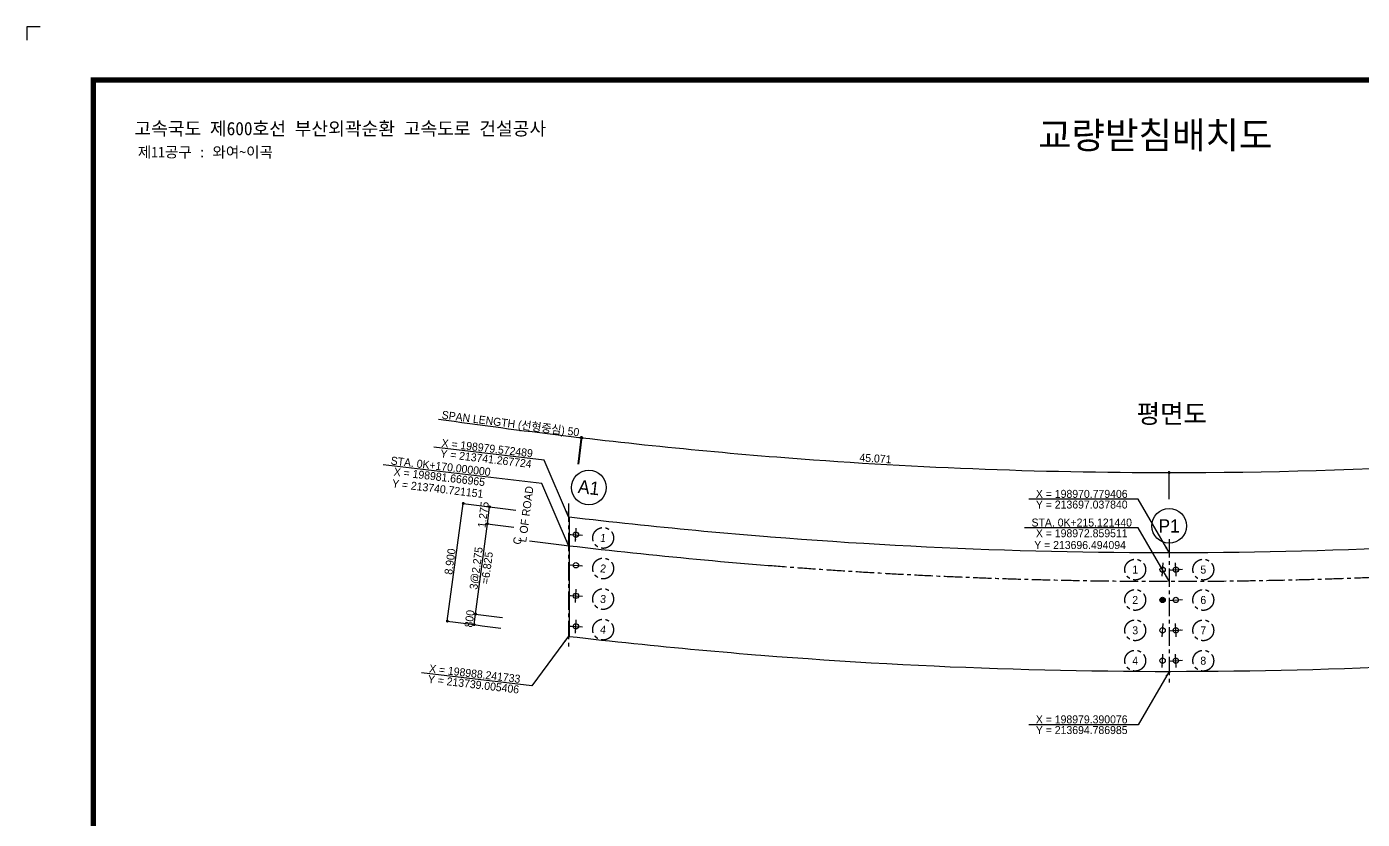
# Model space of a CAD drawing. Header units: feet. Extents: x 0 to 169200, y 0 to 119800.
# Drawn here: x 1000 to 101123, y 60400 to 119800 of the extents above; entities that cross this region are included whole.
import ezdxf
from ezdxf.enums import TextEntityAlignment as Align

# ---------------------------------------------------------------- set-up
doc = ezdxf.new("R2010")
doc.units = ezdxf.units.FT
doc.header["$LTSCALE"] = 1100
doc.header["$MEASUREMENT"] = 0
doc.linetypes.add('A-CENTR01', pattern=[2, 1.25, -0.25, 0.25, -0.25])
for name, color, linetype in [('CS-CNTL', 1, 'A-CENTR01'), ('CS-CONC-LEAN', 3, 'CONTINUOUS'), ('CS-CONC-MAJR', 4, 'CONTINUOUS'), ('CS-CONC-REFR', 4, 'A-CENTR01'), ('CS-DIML', 1, 'CONTINUOUS'), ('CS-DIMT', 3, 'CONTINUOUS'), ('CX-BORD-LIN1', 4, 'CONTINUOUS'), ('CX-BORD-LIN2', 3, 'CONTINUOUS'), ('CX-BORD-TEX2', 7, 'CONTINUOUS'), ('CX-BORD-TEX3', 6, 'CONTINUOUS'), ('CX-MISC', 2, 'CONTINUOUS'), ('CZ-TEX1', 6, 'CONTINUOUS'), ('CZ-TEX2', 3, 'CONTINUOUS')]:
    doc.layers.add(name, color=color, linetype=linetype)
doc.styles.add('A_STANDARD', font='')
doc.styles.add('TB_TEXT', font='')
doc.styles.add('TB_WBTXT', font='')
doc.styles.add('TB_WMTXT', font='')
doc.styles.get('A_STANDARD').set_extended_font_data('Dotum')
doc.styles.get('TB_TEXT').set_extended_font_data('DotumChe')
doc.styles.get('TB_WBTXT').set_extended_font_data('Dotum')
doc.styles.get('TB_WMTXT').set_extended_font_data('DotumChe')

# ---------------------------------------------------------------- blocks, each defined once
blk = doc.blocks.new('CXBLKA1-KHCA')
at = {"layer": 'CX-BORD-LIN1', "const_width": 2}
blk.add_lwpolyline([(796, -2.614797267597169e-12), (0, -3.410605131648481e-13), (0, 553.9999999999997), (795.9999999999998, 553.9999999999997)], close=True, dxfattribs=at)
at = {"layer": 'CX-MISC'}
blk.add_lwpolyline([(-20.00200001999224, 573.9999999999997), (-25, 573.9999999999997), (-25, 569.0020000199917)], dxfattribs=at)
at = {"layer": 'CX-BORD-LIN1', "style": 'TB_TEXT'}
for tag, height, p in [('TR_RNUM5', 3, (285.1051166181959, 32.63656332936267)), ('TR_RDAT5', 3.5, (317.5, 32.99999999999977)), ('TR_DGN5', 3.5, (451.1184542177598, 32.99999999999977)), ('TR_CHK5', 3.5, (491.1184542177598, 32.99999999999977)), ('TR_APP5', 3.5, (531.1184542177598, 33)), ('TR_RNUM4', 3, (285.1051166181959, 26.6365633293625)), ('TR_RDAT4', 3.5, (317.5, 26.9999999999996)), ('TR_DGN4', 3.5, (451.1184542177598, 26.9999999999996)), ('TR_CHK4', 3.5, (491.1184542177598, 26.9999999999996)), ('TR_APP4', 3.5, (531.1184542177598, 26.99999999999983)), ('TR_RNUM3', 3, (285.1051166181959, 20.63656332936364)), ('TR_RDAT3', 3.5, (317.5, 21.00000000000068)), ('TR_DGN3', 3.5, (451.1184542177598, 21.00000000000068)), ('TR_CHK3', 3.5, (491.1184542177598, 21.00000000000068)), ('TR_APP3', 3.5, (531.1184542177598, 21.00000000000091)), ('TR_RNUM2', 3, (285.1051166181959, 14.63656332936364)), ('TR_RDAT2', 3.5, (317.5, 15.00000000000068)), ('TR_DGN2', 3.5, (451.1184542177598, 15.00000000000068)), ('TR_CHK2', 3.5, (491.1184542177598, 15.00000000000068)), ('TR_APP2', 3.5, (531.1184542177598, 15.00000000000091)), ('TR_RNUM1', 3, (285.1051166181959, 8.636563329362502)), ('TR_RDAT1', 3.5, (317.5, 8.999999999999602)), ('TR_DGN1', 3.5, (451.1184542177598, 8.999999999999602)), ('TR_CHK1', 3.5, (491.1184542177598, 8.999999999999602)), ('TR_APP1', 3.5, (531.1184542177598, 8.99999999999983))]:
    blk.add_attdef(tag, text='', height=height, dxfattribs=at).set_placement(p, align=Align.MIDDLE_CENTER)
for tag, p in [('TR_RCON5', (342.3033138082338, 32.99999999999977)), ('TR_RCON4', (342.3033138082338, 26.9999999999996)), ('TR_RCON3', (342.3033138082338, 21.00000000000068)), ('TR_RCON2', (342.3033138082338, 15.00000000000068)), ('TR_RCON1', (342.3033138082338, 8.999999999999602))]:
    blk.add_attdef(tag, text='', height=3.5, dxfattribs=at).set_placement(p, align=Align.MIDDLE_LEFT)
at = {"layer": 'CX-BORD-LIN2', "style": 'TB_TEXT'}
blk.add_attdef('TD_VERSION', text='', height=3, rotation=90, dxfattribs=at).set_placement((800.499999405456, 48.01489921212237), align=Align.MIDDLE_CENTER)
at = {"layer": 'CX-BORD-TEX2', "style": 'TB_WMTXT'}
for tag, height, p in [('TB_CNAME', 5, (15.34476638720094, 531.8324131479245)), ('TB_CSCOP', 4, (16.63456755316179, 523.8324131479245))]:
    blk.add_attdef(tag, text='', height=height, dxfattribs=at).set_placement(p, align=Align.BOTTOM_LEFT)
at = {"layer": 'CX-BORD-TEX2', "style": 'TB_WBTXT'}
for tag, height, p in [('TB_MTITIL', 10, (397.9999999999999, 533.3264135606181)), ('TB_STITL', 7, (397.9999999999999, 518.3264135606181))]:
    blk.add_attdef(tag, text='', height=height, dxfattribs=at).set_placement(p, align=Align.MIDDLE_CENTER)
at = {"layer": 'CX-BORD-TEX3', "style": 'TB_TEXT'}
for tag, height, p in [('TD_LNDST', 4.500000000000001, (215, 31.49999999999909)), ('TD_DSECT', 4.500000000000001, (605.5, 31.50000000000023)), ('TD_DDIST', 4.500000000000001, (654.5, 31.50000000000034)), ('TD_DNAME_TOP', 4.500000000000001, (755, 27.95701132476654)), ('TD_CSECT', 4.500000000000001, (605.5, 22.50000000000023)), ('TD_CDIST', 4.500000000000001, (654.5, 22.50000000000028)), ('TD_DNAME_MAIN', 4.500000000000001, (755, 21.47309584254879)), ('TD_CCOMP', 4.500000000000001, (215.0000000000001, 13.59273296473054)), ('TD_HSCAL', 4.500000000000001, (620.8841087955549, 13.74838269424743)), ('TD_VSCAL', 4.500000000000001, (656.8614607241562, 13.74838269424743)), ('TD_DNAME_BOT', 3, (755, 15.24894304459792)), ('TD_FIELD', 4.500000000000001, (180, 5.125020286179335)), ('TD_CSTEP', 4.500000000000001, (250.7440000000001, 5.125020286178881)), ('TD_DWGCODE', 4.500000000000001, (637, 4.79080374170087)), ('TD_DWGNO', 4.500000000000001, (755, 5.001673382306194))]:
    blk.add_attdef(tag, text='', height=height, dxfattribs=at).set_placement(p, align=Align.MIDDLE_CENTER)
for tag, height, width, p in [('TD_DCOMP', 4.500000000000001, 0.95, (215.0000000000001, 22.58754437093)), ('TD_CNAME', 5, 0.78, (65, 7.595640316786557))]:
    blk.add_attdef(tag, text='', height=height, dxfattribs=dict(at, width=width)).set_placement(p, align=Align.MIDDLE_CENTER)
blk = doc.blocks.new('CZDIMD1-2')
at = {"layer": 'CS-DIML', "const_width": 0.5}
blk.add_lwpolyline([(0.25, 0, 1), (-0.25, 0, 1)], format="xyb", close=True, dxfattribs=at)

msp = doc.modelspace()

# ---------------------------------------------------------------- linework, layer by layer
at = {"layer": 'CS-CNTL'}
for p, q in [((41627.4638857083, 84078.6224305796), (41621.20214670827, 73105.6652985796)), ((86642.4624167083, 81386.0611195796), (86640.77184770827, 70486.0612505796)), ((56576.89573670825, 79431.9598595796), (56576.88973170827, 79431.9603365796))]:
    msp.add_line(p, q, dxfattribs=at)
msp.add_lwpolyline([(38696.8587607083, 81260.1772505796), (39292.35214870825, 81186.7771895796), (39887.94506270828, 81114.1891385796), (40483.63692770828, 81042.4176645796), (41079.4271547083, 80971.4673355796), (41675.31513070827, 80901.3427205796), (42271.30022870825, 80832.0483885796), (42867.3818007083, 80763.5889105796), (43463.55918070831, 80695.9688545796), (44059.83168270829, 80629.1927935796), (44656.1986037083, 80563.2652975796), (45252.65921970829, 80498.1909385796), (45849.21278770827, 80433.9742885796), (46445.8585457083, 80370.6199195796), (47042.59571370826, 80308.1324055796), (47639.42348870827, 80246.5163175796), (48236.34105170827, 80185.7762285796), (48833.3475617083, 80125.9167135796), (49430.44215770828, 80066.9423435796), (50027.62396170828, 80008.85769257961), (50624.89207170828, 79951.66733357961), (51222.24556770828, 79895.3758395796), (51819.68350970827, 79839.9877835796), (52417.20493570826, 79785.5077385796), (53014.8088657083, 79731.9402765796), (53612.49429670826, 79679.28996957961), (54210.26020570827, 79627.5613905796), (54808.10555070831, 79576.7591095796), (55406.02926570829, 79526.8876985796), (56004.03026670829, 79477.9517285796), (56576.89573670825, 79431.9598595796)], dxfattribs=at)
msp.add_arc((86700.91111070832, 458236.0565875796), 380000, 265.4531784530731, 277.2422377575609, dxfattribs=at)
at = {"layer": 'CS-CONC-LEAN'}
for p, q in [((42143.01139870827, 81225.1972245796), (42202.31461870827, 82223.4372405796)), ((41673.54300070828, 81753.9688425796), (42671.78301670827, 81694.6656225796)), ((41672.37836970825, 79463.7486875796), (42670.63861570827, 79404.7870025796)), ((86124.91328370827, 78612.3302415796), (86184.21650370827, 79610.5702575796)), ((86649.6925337083, 79081.6781025796), (87647.93356370827, 79140.9642285796)), ((87178.45611170825, 78612.2006495796), (87119.16998570826, 79610.4416805796)), ((41671.2288607083, 77173.6887645796), (42669.5090097083, 77115.0650155796)), ((42141.05706070829, 76645.2368155796), (42199.68080970825, 77643.5169645796)), ((86649.1149367083, 76806.8534005796), (87647.37699270825, 76865.7844425796)), ((42140.09948570828, 74355.4923525796), (42198.38884670829, 75353.7920825796)), ((41670.09430170828, 74883.7868975796), (42668.3940307083, 74825.4975375796)), ((86124.73917670827, 74062.30623857961), (86183.36292470829, 75060.5863875796)), ((86648.5400077083, 74532.02662257961), (87646.82271470828, 74590.6067935796)), ((87176.97144670825, 74062.1753545796), (87118.39127570827, 75060.4580615796)), ((86124.64813270827, 71787.2945165796), (86182.93749270827, 72785.5942465796)), ((86647.96757770824, 72257.1978045796), (87646.27057070826, 72315.4312445796)), ((87176.2357937083, 71787.1630275796), (87118.00235370826, 72785.4660205796))]:
    msp.add_line(p, q, dxfattribs=at)
at = {"layer": 'CS-CONC-LEAN', "const_width": 200}
msp.add_lwpolyline([(86254.30845970829, 76836.4482685796, 1), (86054.30845970829, 76836.4482685796, 1)], format="xyb", close=True, dxfattribs=at)
at = {"layer": 'CS-CONC-LEAN'}
for centre in [(42172.66300870827, 81724.3172325796), (42171.50849270826, 79434.2678455796), (86154.56489370827, 79111.4502495796), (87148.81304870831, 79111.3211655796), (42170.3689347083, 77144.3768895796), (86154.30845970829, 76836.4482685796), (87148.24596470827, 76836.3189215796), (42169.24416670826, 74854.6422175796), (86154.05105070828, 74561.4463125796), (87147.68136070826, 74561.3167085796), (86153.7928127083, 72286.4443815796), (87147.11907370825, 72286.3145245796)]:
    msp.add_circle(centre, 200, dxfattribs=at)
for points in [[(42202.31461870827, 82223.4372405796), (42143.50713470828, 82076.6663985796), (42202.31461870827, 82223.4372405796), (42243.33113670826, 82070.7360765796)], [(41673.54300070828, 81753.9688425796), (41820.3138427083, 81695.1613585796), (41673.54300070828, 81753.9688425796), (41826.2441647083, 81794.9853595796)], [(42143.01139870827, 81225.1972245796), (42101.99488070828, 81377.8983875796), (42143.01139870827, 81225.1972245796), (42201.81888270826, 81371.9680665796)], [(42671.78301670827, 81694.6656225796), (42519.0818527083, 81653.6491045796), (42671.78301670827, 81694.6656225796), (42525.0121747083, 81753.47310657961)], [(41672.37836970825, 79463.7486875796), (41819.16932170826, 79404.9914225796), (41672.37836970825, 79463.7486875796), (41825.06549070828, 79504.8174475796)], [(42670.63861570827, 79404.7870025796), (42517.95149470825, 79363.7182435796), (42670.63861570827, 79404.7870025796), (42523.84766270826, 79463.54426757961)], [(86184.21650370827, 79610.5702575796), (86125.40901970828, 79463.7994155796), (86184.21650370827, 79610.5702575796), (86225.23302170826, 79457.8690935796)], [(86649.6925337083, 79081.6781025796), (86802.39299370832, 79040.6589695796), (86649.6925337083, 79081.6781025796), (86796.4643817083, 79140.4830725796)], [(87119.16998570826, 79610.4416805796), (87078.15085270826, 79457.7412195796), (87119.16998570826, 79610.4416805796), (87177.97495570831, 79463.6698325796)], [(87647.93356370827, 79140.9642285796), (87501.16171570827, 79082.1592575796), (87647.93356370827, 79140.9642285796), (87495.2331027083, 79181.9833605796)], [(86124.91328370827, 78612.3302415796), (86083.89676670829, 78765.0314045796), (86124.91328370827, 78612.3302415796), (86183.72076770826, 78759.1010835796)], [(87178.45611170825, 78612.2006495796), (87119.65114170831, 78758.9724985796), (87178.45611170825, 78612.2006495796), (87219.4752447083, 78764.9011105796)], [(41671.2288607083, 77173.6887645796), (41818.03969570826, 77114.9811945796), (41671.2288607083, 77173.6887645796), (41823.90207070828, 77214.8092095796)], [(42199.68080970825, 77643.5169645796), (42140.97323970828, 77496.7061295796), (42199.68080970825, 77643.5169645796), (42240.80125470826, 77490.8437545796)], [(42669.5090097083, 77115.0650155796), (42516.83579970826, 77073.9445705796), (42669.5090097083, 77115.0650155796), (42522.69817470829, 77173.7725855796)], [(42141.05706070829, 76645.2368155796), (42099.93661570828, 76797.9100245796), (42141.05706070829, 76645.2368155796), (42199.76463070826, 76792.0476505796)], [(86649.1149367083, 76806.8534005796), (86801.80079670827, 76765.7799545796), (86649.1149367083, 76806.8534005796), (86795.90769270825, 76865.6061595796)], [(87647.37699270825, 76865.7844425796), (87500.58423570829, 76807.0316835796), (87647.37699270825, 76865.7844425796), (87494.69113170827, 76906.8578885796)], [(42198.38884670829, 75353.7920825796), (42139.73045570828, 75206.9615915796), (42198.38884670829, 75353.7920825796), (42239.56042870827, 75201.1326555796)], [(41670.09430170828, 74883.7868975796), (41816.92479270831, 74825.1285075796), (41670.09430170828, 74883.7868975796), (41822.75372870831, 74924.9584805796)], [(42140.09948570828, 74355.4923525796), (42098.9279037083, 74508.1517805796), (42140.09948570828, 74355.4923525796), (42198.75787670829, 74502.3228445796)], [(42668.3940307083, 74825.4975375796), (42515.73460370826, 74784.3259555796), (42668.3940307083, 74825.4975375796), (42521.56353970827, 74884.1559285796)], [(86124.73917670827, 74062.30623857961), (86083.61873170827, 74214.9794485796), (86124.73917670827, 74062.30623857961), (86183.4467457083, 74209.1170735796)], [(86183.36292470829, 75060.5863875796), (86124.65535570827, 74913.7755525796), (86183.36292470829, 75060.5863875796), (86224.4833697083, 74907.9131775796)], [(86648.5400077083, 74532.02662257961), (86801.21142170829, 74490.8995125796), (86648.5400077083, 74532.02662257961), (86795.35340470826, 74590.7277835796)], [(87118.39127570827, 75060.4580615796), (87077.26416570827, 74907.7866475796), (87118.39127570827, 75060.4580615796), (87177.09243670828, 74913.6446645796)], [(87176.97144670825, 74062.1753545796), (87118.2702857083, 74208.9887515796), (87176.97144670825, 74062.1753545796), (87218.09855670825, 74214.8467695796)], [(87646.82271470828, 74590.6067935796), (87500.00931670825, 74531.9056325796), (87646.82271470828, 74590.6067935796), (87494.15129970829, 74631.7339035796)], [(86182.93749270827, 72785.5942465796), (86124.27910270827, 72638.7637555796), (86182.93749270827, 72785.5942465796), (86224.10907570826, 72632.9348195796)], [(86647.96757770824, 72257.1978045796), (86800.6246987083, 72216.0176705796), (86647.96757770824, 72257.1978045796), (86794.80135470827, 72315.8479695796)], [(87118.00235370826, 72785.4660205796), (87076.8222207083, 72632.8088995796), (87118.00235370826, 72785.4660205796), (87176.65251970827, 72638.6322435796)], [(87646.27057070826, 72315.4312445796), (87499.4367937083, 72256.7810785796), (87646.27057070826, 72315.4312445796), (87493.61344970827, 72356.6113775796)], [(86124.64813270827, 71787.2945165796), (86083.47654970828, 71939.9539445796), (86124.64813270827, 71787.2945165796), (86183.30652270827, 71934.1250085796)], [(87176.2357937083, 71787.1630275796), (87117.5856287083, 71933.9968045796), (87176.2357937083, 71787.1630275796), (87217.41592770827, 71939.8201485796)]]:
    msp.add_solid(points, dxfattribs=at)
at = {"layer": 'CS-CONC-MAJR'}
for p, q in [((41676.5503577083, 83065.9313935796), (41671.43763170828, 74106.4837565796)), ((56747.33427870827, 81575.1935615796), (56747.32827370829, 81575.1940395796)), ((56041.7979877083, 72703.2028865796), (56041.79198370827, 72703.2033645796))]:
    msp.add_line(p, q, dxfattribs=at)
for points in [[(41676.5503577083, 83065.9313935796), (42269.51831670827, 82996.6362915796), (42862.5666477083, 82928.1718005796), (43455.6946907083, 82860.5424245796), (44048.9017667083, 82793.7526655796), (44642.18717870826, 82727.8070255796), (45235.55020870827, 82662.7100095796), (45828.99012170831, 82598.4661195796), (46422.50616270828, 82535.0798575796), (47016.09755770827, 82472.5557265796), (47609.7635127083, 82410.8982305796), (48203.5032157083, 82350.1118705796), (48797.31583370827, 82290.2011495796), (49391.20051370829, 82231.1705695796), (49985.15638570831, 82173.0246315796), (50579.18255670829, 82115.7678365796), (51173.27811570826, 82059.4046865796), (51767.44213070831, 82003.9396805796), (52361.67364970827, 81949.3773195796), (52955.97170170827, 81895.7221025796), (53550.33529370831, 81842.9785275796), (54144.7634127083, 81791.1510925796), (54739.25502570829, 81740.2442955796), (55333.8090797083, 81690.26263157961), (55928.42449870828, 81641.2105975796), (56523.10018770827, 81593.0926875796), (56747.33427870827, 81575.1935615796)], [(41671.43763170828, 74106.4837565796), (42276.9796327083, 74037.1870075796), (42882.66866670828, 73968.73866657961), (43488.50404770829, 73901.1435185796), (44094.48506970826, 73834.4063495796), (44700.61100870831, 73768.5319485796), (45306.88111870829, 73703.5251035796), (45913.29463670828, 73639.3906065796), (46519.85077670828, 73576.1332495796), (47126.54873470828, 73513.7578255796), (47733.3876867083, 73452.2691295796), (48340.36678570829, 73391.6719585796), (48947.48516770831, 73331.9711095796), (49554.74194570829, 73273.1713805796), (50162.13621270825, 73215.2775715796), (50769.66704170831, 73158.29448357961), (51377.33348470827, 73102.2269165796), (51985.13457170827, 73047.0796755796), (52593.06931270828, 72992.85756257961), (53201.13669470826, 72939.5653815796), (53809.33568670828, 72887.2079395796), (54417.66523270827, 72835.7900405796), (55026.12425770826, 72785.31649157961), (55634.71166470827, 72735.7921005796), (56041.7979877083, 72703.2028865796)]]:
    msp.add_lwpolyline(points, dxfattribs=at)
for radius, end in [(377850, 276.8286931959775), (386750, 276.6709403418313)]:
    msp.add_arc((86700.91111070832, 458236.0565875796), radius, 265.4531784530731, end, dxfattribs=at)
at = {"layer": 'CS-CONC-REFR'}
for centre in [(44213.71828470827, 81485.3227555796), (44212.56376870826, 79195.2733685796), (84099.56491870829, 79111.7689755796), (89203.8130237083, 79111.0024385796), (44211.4242107083, 76905.3824125796), (84099.30848470825, 76836.7669955796), (89203.24593970826, 76836.0001945796), (44210.29944270826, 74615.6477405796), (84099.0510757083, 74561.7650395796), (89202.68133670831, 74560.9979815796), (84098.79283770832, 72286.7631085796), (89202.1190497083, 72285.9957975796)]:
    msp.add_circle(centre, 780, dxfattribs=at)
at = {"layer": 'CS-DIML'}
for p, q in [((39798.35558870825, 87313.2108665796), (31528.332315775, 88281.5775307144)), ((42340.89302770828, 87015.4224035796), (42585.1209607083, 89101.1723215796)), ((42389.84503970825, 87009.6933175796), (42633.83086270827, 89095.4715695796)), ((41626.88932470826, 83071.7728395796), (39798.35558870825, 87313.2108665796)), ((57222.97672170826, 87556.3108715796), (57222.97071670828, 87556.3113485796)), ((39616.89373391071, 85566.64362279285), (27725.84845438289, 86959.00873058102)), ((86642.92771070829, 84386.0610835796), (86643.25341670826, 86486.0610585796)), ((41625.65408070828, 80907.1547895796), (39616.89373391071, 85566.64362279285)), ((84333.52691470826, 84386.41926757961), (76115.50220916375, 84387.69386686676)), ((86642.30731870828, 80386.0611315796), (84333.52691470826, 84386.41926757961)), ((32530.75297970825, 75254.7595995796), (33728.71028570825, 84073.7673825796)), ((35535.70270570827, 82545.9595175796), (35701.8325407083, 83810.0900005796)), ((34646.41947070829, 75779.1434025796), (35535.70270570827, 82545.9595175796)), ((84333.19345370826, 82236.4192935796), (75801.12428725147, 82237.74260053811)), ((86641.97385770828, 78236.0611575796), (84333.19345370826, 82236.4192935796)), ((34542.18114370829, 74985.9634915796), (34646.41947070829, 75779.1434025796)), ((41621.7765297083, 74112.2051015796), (38862.85066870827, 70407.9291595796)), ((38862.85066870827, 70407.9291595796), (30592.82739573043, 71376.29582333413)), ((86640.92694570828, 71486.0612385796), (84330.9057577083, 67486.4194705796)), ((84330.9057577083, 67486.4194705796), (76112.88105216368, 67487.6940702473))]:
    msp.add_line(p, q, dxfattribs=at)
for points in [[(31872.93635570828, 90388.8695615796), (32456.88120570825, 90306.4662605796), (33040.86967070826, 90224.8094085796), (33624.90139970829, 90143.9033325796), (34208.9760247083, 90063.7523535796), (34793.0931587083, 89984.3607965796), (35377.25240070827, 89905.7329845796), (35961.45333070826, 89827.8732405796), (36545.69551370828, 89750.7858875796), (37129.97849670827, 89674.4752485796), (37714.30180770828, 89598.9456425796), (38298.66496070829, 89524.2013935796), (38883.06744970829, 89450.2468215796), (39467.50875270827, 89377.0862455796), (40051.98832970829, 89304.7239865796), (40636.5056227083, 89233.1643625796), (41221.06005570828, 89162.4116915796), (41805.65103570826, 89092.4702925796), (42390.2779517083, 89023.3444805796), (42573.49105870828, 89001.8508965796)], [(42573.49105870828, 89001.8508965796), (42622.21248970827, 88996.1487955796)], [(42622.21248970827, 88996.1487955796), (43206.88853970828, 88928.1693435796), (43791.59898670827, 88861.0158215796), (44376.34315670829, 88794.69254457961), (44961.12035970826, 88729.2038255796), (45545.92988570826, 88664.5539755796), (46130.77100570826, 88600.7473055796), (46715.64297270827, 88537.7881275796), (47300.54502070829, 88475.6807475796), (47885.47636670829, 88414.42947657961), (48470.4362047083, 88354.0386185796), (49055.4237147083, 88294.5124795796), (49640.43805370829, 88235.8553655796), (50225.47836070828, 88178.0715765796), (50810.54375670827, 88121.1654155796), (51395.63334070827, 88065.1411825796), (51980.74619470828, 88010.0031755796), (52565.88138070825, 87955.7556915796), (53151.03794070828, 87902.4030265796), (53736.2148947083, 87849.9494745796), (54321.4112467083, 87798.3993275796), (54906.62597970827, 87747.7568755796), (55491.85805370827, 87698.0264075796), (56077.10641270829, 87649.21220957961), (56662.36997870827, 87601.3185685796), (57222.97672170826, 87556.3108715796)], [(33728.71028570825, 84073.7673825796), (34320.54513370828, 83993.7632345796), (34912.46744970826, 83914.5293155796), (35504.47681570827, 83836.0701245796), (35701.8325407083, 83810.0900005796)], [(35701.8325407083, 83810.0900005796), (36293.95729170827, 83732.6707765796), (36886.16804870829, 83656.0367765796), (37478.46433470829, 83580.1924995796), (37675.9153507083, 83555.0873455796)], [(35535.70270570827, 82545.9595175796), (36129.49474970828, 82468.3222995796), (36723.38249370828, 82391.4712925796), (37317.3654647083, 82315.4110345796), (37515.38086470828, 82290.2341215796)], [(32530.75297970825, 75254.7595995796), (33134.00068970828, 75173.2126685796), (33737.40349970828, 75092.4419935796), (34340.9610037083, 75012.4523315796), (34542.18114370829, 74985.9634915796)], [(34646.41947070829, 75779.1434025796), (35249.1364327083, 75700.33927357961), (35852.00099470827, 75622.3266435796), (36455.01269070827, 75545.1102515796), (36656.0492037083, 75519.5492155796)], [(34542.18114370829, 74985.9634915796), (35145.94424870826, 74907.02258257961), (35749.8610387083, 74828.8737905796), (36353.93104770826, 74751.5218815796), (36555.32168270828, 74725.9158205796)]]:
    msp.add_lwpolyline(points, dxfattribs=at)
for start, end in [(269.991113536988, 276.7899026551536), (265.4531784530731, 269.991113536988)]:
    msp.add_arc((86700.91111070832, 458236.0565875796), 371850, start, end, dxfattribs=at)
for points in [[(41626.88932470826, 83071.7728395796), (41520.03994170827, 83504.8559575796), (41626.88932470826, 83071.7728395796), (41385.35619370826, 83446.7922045796)], [(41625.65408070828, 80907.1547895796), (41518.80469770828, 81340.2379075796), (41625.65408070828, 80907.1547895796), (41384.12094970827, 81282.1741545796)], [(86642.30731870828, 80386.0611315796), (86485.88063670829, 80803.8032425796), (86642.30731870828, 80386.0611315796), (86358.85220570827, 80730.4896105796)], [(86641.97385770828, 78236.0611575796), (86485.54717670829, 78653.8032685796), (86641.97385770828, 78236.0611575796), (86358.51874470827, 78580.4896365796)], [(41621.7765297083, 74112.2051015796), (41300.1402397083, 73803.1292615796), (41621.7765297083, 74112.2051015796), (41417.76679770829, 73715.5215915796)], [(86640.92694570828, 71486.0612385796), (86357.36500670825, 71141.7207035796), (86640.92694570828, 71486.0612385796), (86484.37068970827, 71068.3676715796)]]:
    msp.add_solid(points, dxfattribs=at)
at = {"layer": 'CZ-TEX2'}
for centre in [(43140.76104834571, 85264.7006925796), (86642.61751470825, 82386.0611075796)]:
    msp.add_circle(centre, 1300, dxfattribs=at)

# ---------------------------------------------------------------- block references
at = {"layer": 'CS-DIML', "xscale": 220.0000000000013, "yscale": 220.0000000000013, "zscale": 220.0000000000013, "rotation": 165.3416299999998}
for p in [(42573.49105870828, 89001.8508965796), (42622.21248970827, 88996.1487955796), (42622.21248970827, 88996.1487955796), (86643.23790670827, 86386.0610595796), (86643.23790670827, 86386.0610595796), (33728.71028570825, 84073.7673825796), (35701.8325407083, 83810.0900005796), (35535.70270570827, 82545.9595175796), (35535.70270570827, 82545.9595175796), (32530.75297970825, 75254.7595995796), (34542.18114370829, 74985.9634915796), (34646.41947070829, 75779.1434025796), (34646.41947070829, 75779.1434025796)]:
    msp.add_blockref('CZDIMD1-2', p, dxfattribs=at)
at = {"layer": 'CX-MISC'}
ref = msp.add_blockref('CXBLKA1-KHCA', (5999.599999999977, 4999.600000000079), dxfattribs=dict(at, xscale=200, yscale=200, zscale=200))
ref.add_attrib('TB_MTITIL', '교량받침배치도', dxfattribs={"layer": 'CX-BORD-TEX2', "height": 2000, "style": 'TB_WBTXT'}).set_placement((85599.59999999998, 111664.8827121224), align=Align.MIDDLE_CENTER)
ref.add_attrib('TB_CNAME', '고속국도 제600호선 부산외곽순환 고속도로 건설공사', dxfattribs={"layer": 'CX-BORD-TEX2', "height": 1000, "style": 'TB_WMTXT'}).set_placement((9068.553277438856, 111366.0826295842), align=Align.BOTTOM_LEFT)
ref.add_attrib('TB_CSCOP', '제11공구 : 와여~이곡', dxfattribs={"layer": 'CX-BORD-TEX2', "height": 800, "style": 'TB_WMTXT'}).set_placement((9326.513510635472, 109766.0826295842), align=Align.BOTTOM_LEFT)

# ---------------------------------------------------------------- texts
at = {"layer": 'CS-CONC-REFR', "style": 'A_STANDARD'}
for s, rotation, p in [('1', 353.321444, (44178.82857970829, 81187.3584815796)), ('2', 353.321444, (44177.67406370828, 78897.3090945796)), ('1', 359.991114, (84099.5183887083, 78811.7689795796)), ('5', 359.991114, (89203.76649470831, 78811.0024425796)), ('3', 353.321444, (44176.53450670827, 76607.4181385796)), ('2', 359.991114, (84099.26195470826, 76536.7669985796)), ('6', 359.991114, (89203.19941070827, 76536.0001985796)), ('4', 353.321444, (44175.40973770828, 74317.6834665796)), ('3', 359.991114, (84099.00454570825, 74261.7650435796)), ('7', 359.991114, (89202.63480670826, 74260.9979855796)), ('4', 359.991114, (84098.74630770826, 71986.7631115796)), ('8', 359.991114, (89202.07251970825, 71985.9958015796))]:
    msp.add_text(s, height=600, rotation=rotation, dxfattribs=at).set_placement(p, align=Align.CENTER)
at = {"layer": 'CS-DIMT', "style": 'A_STANDARD'}
for s, rotation, p in [('SPAN LENGTH (선형중심) 50', 352.622488, (37234.39569270826, 89761.7581675796)), ('Y = 213741.267724', 353.321444, (35396.4854018846, 87123.85914257585)), ('X = 198979.572489', 353.321444, (35489.52461388463, 87918.43053957584)), ('STA. 0K+170.000000', 353.321444, (31998.95418981667, 86559.33867759317)), ('45.071', 356.593214, (64609.81811070826, 87143.0141975796)), ('X = 198981.666965', 353.321444, (31905.9149778167, 85764.76728059318)), ('Y = 213740.721151', 353.321444, (31779.5590533198, 84881.0764766062)), ('1.275', 442.513192, (35519.95008870825, 83191.0222005796)), ('Y = 213697.037840', 359.991114, (80091.93985247455, 83687.07712065449)), ('X = 198970.779406', 359.991114, (80092.06393047451, 84487.0771106545)), ('STA. 0K+215.121440', 359.991114, (80091.73047047452, 82337.0771366545)), ('X = 198972.859511', 359.991114, (80091.60639147455, 81537.0771466545)), ('Y = 213696.494094', 359.991114, (79965.25046697765, 80653.38634266752)), ('8.900', 442.264397, (33030.15323870827, 79677.8009325796)), ('3@2.275', 442.513192, (34991.36386370828, 79175.6646075796)), ('=6.825', 442.513192, (35798.64108115324, 79202.54931560929)), ('800', 442.513192, (34493.7749787083, 75395.7755155796)), ('Y = 213739.005406', 353.321444, (34460.98048088462, 70218.57743557585)), ('X = 198988.241733', 353.321444, (34554.0196938846, 71013.14883257585)), ('X = 198979.390076', 359.991114, (80089.44277347455, 67587.0773146545)), ('Y = 213694.786985', 359.991114, (80089.31869547453, 66787.07732365449))]:
    msp.add_text(s, height=600, rotation=rotation, dxfattribs=at).set_placement(p, align=Align.CENTER)
for s, p in [('L OF ROAD', (38444.5489050363, 81132.65350567062)), ('C', (38046.01358577696, 80961.68572893969))]:
    msp.add_text(s, height=600, rotation=82.513192, dxfattribs=at).set_placement(p)
at = {"layer": 'CZ-TEX1', "style": 'A_STANDARD'}
msp.add_text('평면도', height=1400, dxfattribs=at).set_placement((86844.63992297277, 90092.05598453124), align=Align.CENTER)
at = {"layer": 'CZ-TEX2', "style": 'A_STANDARD'}
for s, rotation, p in [('A1', 353.321444, (43082.61154034571, 84768.0935695796)), ('P1', 359.991114, (86642.53996570827, 81886.0611135796))]:
    msp.add_text(s, height=1000, rotation=rotation, dxfattribs=at).set_placement(p, align=Align.CENTER)

doc.saveas('drawing.dxf')
